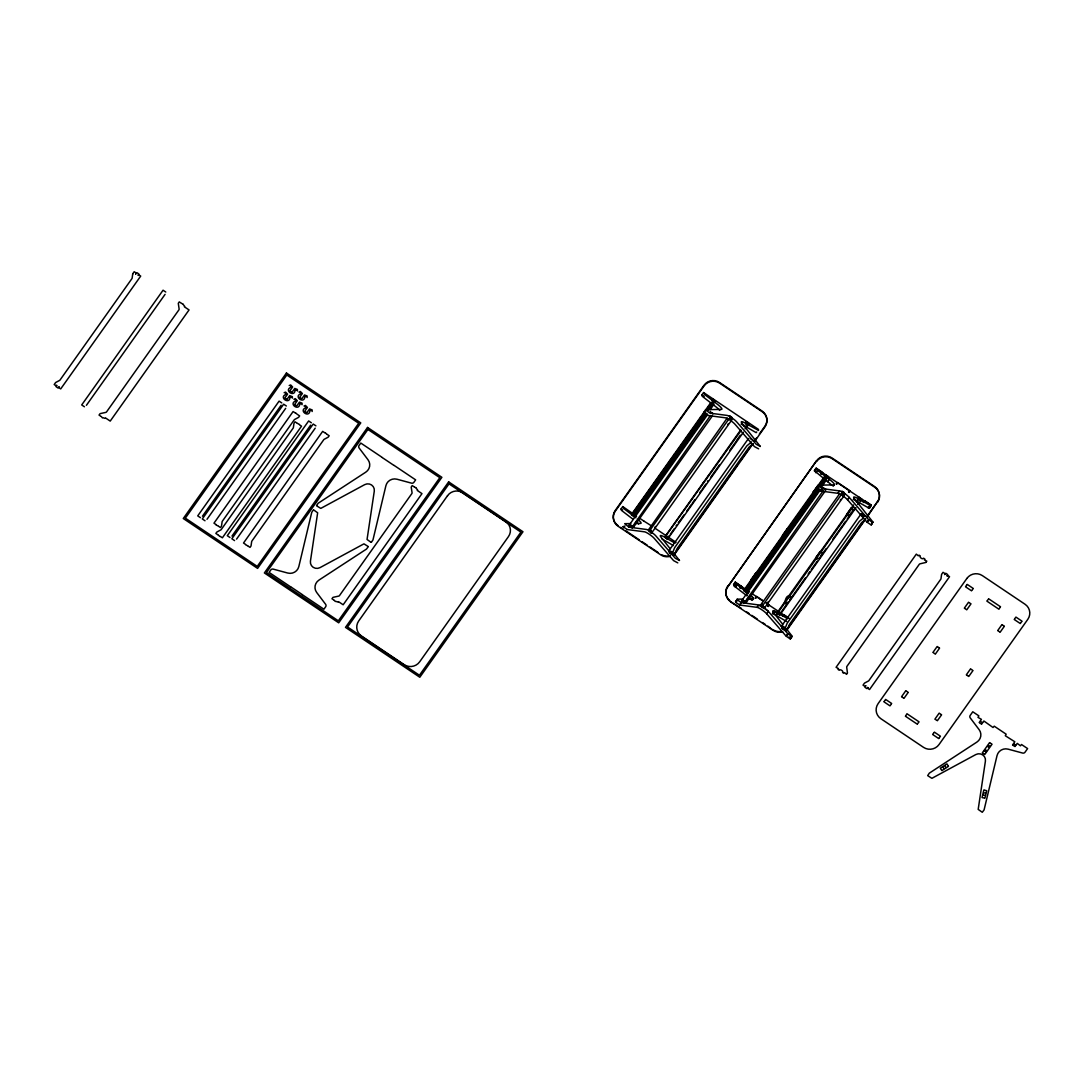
<?xml version="1.0" encoding="UTF-8"?>
<svg xmlns="http://www.w3.org/2000/svg" width="1084" height="1084" viewBox="0 0 1084 1084"><rect width="100%" height="100%" fill="white"/><g stroke="black" fill="none" stroke-linecap="round" stroke-linejoin="round"><path stroke-width="1.5" d="M871.008 505.212L869.354 508.342L871.008 505.212L864.91 501.12L863.962 502.461M871.048 505.957L858.311 498.762A8.902 1.518 35.3 0 0 854.192 498.423L853.244 499.765M132.709 274.089L132.153 278.032A1.477 1.45 -6.3 0 1 131.896 278.656L60.054 379.983A1.477 1.45 -6.3 0 1 59.539 380.443L55.948 382.354A1.477 1.45 -6.3 0 0 55.433 382.801L54.2 384.549L56.056 385.796L56.476 385.199M292.328 398.18L292.395 396.73L289.699 395.579L287.206 399.088M297.395 391.012L297.382 389.468L294.78 388.424L292.287 391.934M302.07 404.711L302.057 403.167L299.455 402.123L296.962 405.633M307.138 397.557L307.124 396.012L304.523 394.969L302.029 398.478M312.178 411.5L312.165 409.955L309.563 408.912L307.07 412.421M982.036 797.553L983.825 790.019M984.922 798.19L986.725 790.656M679.14 521.824L684.099 514.792M705.928 484.033L702.283 489.155M750.968 580.225L782.662 535.496M761.767 606.213L767.973 610.983L787.811 633.747L792.038 636.593L790.385 638.964L789.111 636.836M823.732 477.529L786.849 529.182L788.461 529.832M779.952 614.398L779.301 615.17M790.209 596.756L788.84 595.834L820.222 551.58L821.293 552.298M788.84 595.834C785.019 595.875 783.529 606.769 787.323 603.07M825.954 477.448L826.902 475.605L825.927 476.987M821.997 552.325L820.629 551.404L853.569 504.941M844.057 494.629L844.626 493.925L841.794 492.692M853.42 510.266L854.693 508.423M858.121 499.033L860.737 500.496L860.452 501.35M860.669 500.591L861.495 498.83L860.127 500.767M670.278 551.187L669.37 552.501L670.02 553.341M672.527 552.461L671.606 553.788L672.351 554.723L673.449 553.396L673.706 555.306L674.939 553.558A1.477 0.732 -60.3 0 0 675.278 552.962L676.755 549.276A1.477 0.732 -60.3 0 1 677.08 548.667L748.922 447.34A1.477 0.732 -60.3 0 1 749.356 446.865L752.039 444.697A1.477 0.732 -60.3 0 0 752.472 444.223L752.879 443.654M782.811 626.701L781.903 628.029L782.648 628.977L786.239 630.82L787.472 629.086A1.477 0.732 -60.3 0 0 787.811 628.476L789.288 624.791A1.477 0.732 -60.3 0 1 789.613 624.194L861.455 522.854A1.477 0.732 -60.3 0 1 861.888 522.38L864.571 520.212A1.477 0.732 -60.3 0 0 865.005 519.737L865.615 518.884M869.354 508.342L856.617 501.147A8.902 1.518 35.3 0 0 854.707 500.117M705.359 410.308L710.237 403.383M755.833 573.341L757.228 574.181M789.22 595.739L790.615 596.579M651.62 532.312L651.118 533.003M777.526 612.758L787.607 618.707M863.379 517.61L862.769 518.464A1.477 0.732 -60.3 0 1 862.336 518.938L859.653 521.106A1.477 0.732 -60.3 0 0 859.219 521.58L787.377 622.907A1.477 0.732 -60.3 0 0 787.052 623.517L785.575 627.202A1.477 0.732 -60.3 0 1 785.236 627.812L784.003 629.547L783.271 628.625L783.759 627.663L785.372 628.977M743.651 601.024L744.965 601.972M652.758 531.377L730.751 421.405M765.263 606.945L843.216 497.014M820.046 490.253L741.591 600.861L744.898 603.192L745.955 601.932L744.451 601.01M654.885 527.407L655.468 526.485M767.418 602.921L768 602.013M787.038 603.896L786.239 604.967M843.921 494.114L844.165 493.708M858.271 498.911L857.959 499.792M707.595 414.603L629.059 525.333L632.365 527.678L633.422 526.418M761.496 606.484L758.908 604.98L741.497 602.663L739.844 605.062L757.066 607.338A6.531 1.111 35.3 0 1 761.781 609.75A6.531 1.111 35.3 0 1 766.673 613.788L786.103 636.105L787.797 633.72M712.283 400.958L713.15 399.278L712.174 400.646M648.544 530.13C648.909 528.382 652.798 531.174 650.983 531.77A6.531 1.111 35.3 0 0 646.227 529.439L629.005 527.163M674.451 528.477L670.318 534.236M679.045 522L678.218 522.705M719.803 410.47A8.902 1.518 35.3 0 0 715.128 406.202L702.242 396.297L701.917 394.942L703.597 392.557L758.434 429.359L758.543 430.416L745.697 423.438L746.524 421.676L745.562 423.045M753.637 581.539L752.892 581.566M762.608 605.658L841.008 495.076M762.689 605.549L761.347 604.14L839.788 493.505M779.843 614.411L777.431 613.341M783.691 628.029L786.659 630.224L785.954 629.248L786.239 630.82M744.017 590.563L746.469 592M817.851 486.459L818.515 486.16M827.349 477.963L828.122 476.432L827.146 477.8M761.591 605.97L761.225 606.484M650.115 530.09L728.475 419.562M847.458 673.069L846.726 667.351A1.477 1.45 -6.3 0 1 846.983 666.294L919.218 564.398A1.477 1.45 -6.3 0 1 920.14 563.802L925.899 562.433M762.472 605.848L761.659 606.986L763.421 607.582M849.002 516.54L847.173 519.033M165.08 294.347L86.408 405.308M281.095 405.267L202.437 516.228M285.675 408.343L207.003 519.29M310.647 425.104L231.976 536.065M315.214 428.166L236.556 539.127M631.484 515.036L704.722 412.259M779.83 614.425C763.719 607.176 782.594 611.986 775.778 615.17A8.902 1.518 35.3 0 0 773.299 613.883M711.47 402.692L705.684 410.89M705.941 413.072L632.582 515.862M712.689 403.519L707.866 410.348M713.909 404.332L710.047 409.793M707.161 413.898L633.801 516.675M744.125 426.12L744.6 425.443M740.995 430.565L664.844 537.298L675.075 543.179M746.32 428.099L747.526 426.391M743.434 432.204L667.337 539.453M824.477 477.529L744.058 590.943M818.474 488.599L745.277 591.756L746.497 592.582L819.694 489.412M820.398 485.862L825.466 478.694M826.442 479.86L821.618 486.675M856.414 501.987L857.634 500.252M853.528 506.079L777.662 613.029M858.853 503.626L859.571 502.597M855.967 507.719L779.87 614.98M56.964 385.525L56.124 386.717L58.008 387.991L58.861 386.785M138.007 275.16L138.86 273.967L136.963 272.694L135.73 273.981M59.349 387.123L58.915 387.72L60.704 388.912L140.703 276.081L138.915 274.889L138.495 275.485M101.395 416.663L102.37 417.801M181.638 303.466L183.06 304.008M105.202 418.424L102.953 417.706M184.687 306.311L183.25 304.55M286.027 394.359C278.222 397.232 289.767 405.321 290.051 397.056M291.095 387.205C283.303 390.104 294.834 398.167 295.119 389.901M285.078 397.665L287.572 394.142L285.593 392.137L284.143 392.679M290.146 390.511L292.639 386.988L290.675 384.969L289.211 385.525M295.769 400.904C287.978 403.817 299.509 411.852 299.794 403.6M300.851 393.736C293.059 396.622 304.577 404.711 304.875 396.446M294.821 404.21L297.314 400.687L295.295 398.655L293.886 399.224M299.902 397.056L302.395 393.533L300.376 391.5L298.967 392.069M216.068 524.954L218.128 525.984M295.566 412.828L297.287 414.345M305.891 407.692C298.1 410.592 309.618 418.641 309.916 410.389M304.943 410.999L307.436 407.476L305.458 405.457L304.008 406.012M218.209 535.008L219.93 536.512M297.368 423.37L299.428 424.4M245.621 544.778L247.68 545.808M325.119 432.665L326.826 434.169M313.317 510.022L311.758 512.312L298.818 566.593A8.902 8.672 -6.3 0 1 287.734 573.043L273.236 569.127A2.222 2.168 -6.3 0 0 270.797 569.994L269.089 572.406L290.539 586.81M316.569 505.442L318.208 503.206L365.769 472.163A8.902 8.672 -6.3 0 0 368.032 459.792L359.116 447.99A2.222 2.168 -6.3 0 1 359.089 445.47L360.796 443.058L382.259 457.462M368.154 546.824L366.5 549.06L318.953 580.103A8.902 8.672 -6.3 0 0 316.691 592.474L325.593 604.276A2.222 2.168 -6.3 0 1 325.634 606.796L323.926 609.208L302.463 594.804M371.406 542.23L372.964 539.954L385.904 485.673A8.902 8.672 -6.3 0 1 396.988 479.223L411.486 483.139A2.222 2.168 -6.3 0 0 413.925 482.272L415.633 479.86L394.183 465.456M334.319 600.346L335.308 601.498M414.576 487.163L415.999 487.692M338.14 602.108L335.891 601.403M417.625 489.995L416.188 488.234M632.812 519.101L621.389 510.32L621.064 508.965L622.758 506.58L636.565 516.16M631.593 514.304L669.763 460.456M700.427 417.204L674.438 453.939M641.62 502.312L643.3 499.927M672.365 458.952L671.348 460.768M672.893 458.207L675.007 455.226M702.5 416.446L704.085 414.21M632.799 515.13L634.75 512.393M650.427 490.28L656.294 481.987M661.199 475.09L664.126 470.944M677.541 452.028L682.364 445.226M683.963 442.963L685.576 440.7M695.223 427.096L698.435 422.557M699.234 421.432L700.847 419.156M707.567 409.684L709.505 406.947M713.394 401.459L714.37 400.091L713.597 401.622M641.145 505.523L641.674 504.778M642.202 504.033L642.731 503.288M643.259 502.542L644.844 500.307M672.527 461.256L673.056 460.51M673.584 459.765L674.112 459.02M675.698 456.784L676.226 456.039M704.248 416.513L704.776 415.768M705.305 415.023L705.833 414.278M634.018 515.943L634.994 514.575M635.969 513.206L640.82 506.363M646.592 498.22L648.246 495.889M649.072 494.724L651.552 491.228M652.378 490.063L654.858 486.567M657.338 483.071L658.991 480.74M659.817 479.575L662.283 476.079M663.11 474.914L665.59 471.418M670.549 464.426L672.202 462.096M677.961 453.979L679.56 451.716M683.584 446.052L685.183 443.776M686.795 441.513L692.419 433.586M696.443 427.909L698.042 425.646M699.654 423.383L702.866 418.844M709.763 409.129L711.7 406.392M714.613 402.286C717.08 399.156 713.733 405.741 712.296 401.08M629.059 525.333L630.346 524.493L629.438 525.93L632.365 527.678M710.223 411.974L713.164 413.736M630.631 525.144L629.438 525.93M712.242 416.107L633.571 527.068L630.766 525.171M710.521 415.443L631.728 527.691M727.256 417.977L648.503 529.805M729.369 415.741L731.849 417.706M648.923 530.632L648.937 529.737M652.378 531.959L651.565 533.111L649.126 531.472L649.939 530.32M728.57 419.44L729.383 418.288L731.822 419.914L731.009 421.066M650.942 531.431L651.294 530.632M651.077 532.678L651.376 531.363M731.944 418.614L729.654 416.812M664.966 536.702L703.15 482.854M733.814 439.603L707.771 476.391M740.697 429.887L734.166 439.101M676.104 525.686L676.633 524.941M707.486 481.418L708.015 480.673M736.564 440.402L737.093 439.657M737.621 438.912L738.15 438.166M738.678 437.421L739.207 436.676M739.735 435.931L740.264 435.185M667.405 538.341L669.343 535.604M686.578 511.296L688.232 508.965M689.058 507.8L691.538 504.304M692.364 503.139L694.844 499.643M699.803 492.651L701.456 490.32M710.535 477.516L719.37 465.05M729.817 450.307L736.253 441.242M745.074 428.79L747.025 426.053M747.987 424.684C750.494 421.31 747.269 428.099 745.765 423.343A8.902 1.518 35.3 0 0 741.659 422.896L760.277 446.378M672.297 552.298L671.836 552.948L668.882 550.767L748.516 438.464M670.169 553.382L671.213 552.122L671.47 554.032L672.703 552.284A1.477 0.732 -60.3 0 0 673.042 551.688L674.519 548.003A1.477 0.732 -60.3 0 1 674.844 547.393L746.686 446.066A1.477 0.732 -60.3 0 1 747.12 445.592L749.803 443.424A1.477 0.732 -60.3 0 0 750.236 442.949L751.104 441.73M671.836 552.948L671.552 551.444M752.391 439.833L750.209 438.492M753.15 440.781L752.445 439.765M676.145 551.39L680.766 544.859M681.687 543.558L719.613 490.076M720.535 488.776L725.169 482.244M726.09 480.944L737.188 465.293M739.966 461.377L751.984 444.413M754.762 440.497L756.605 437.895M759.383 433.979L764.938 426.147A11.125 10.84 -6.3 0 0 762.133 411.08L719.491 382.449A11.125 10.84 -6.3 0 0 704.004 385.267L615.211 510.496A11.125 10.84 -6.3 0 0 618.015 525.577M752.987 443.776L676.213 552.054A11.125 10.84 -6.3 0 1 674.112 554.276M754.83 441.161L765.006 426.811A11.125 10.84 -6.3 0 0 762.215 411.744L719.559 383.113A11.125 10.84 -6.3 0 0 704.085 385.931L615.292 511.16A11.125 10.84 -6.3 0 0 618.083 526.241L660.739 554.859A11.125 10.84 -6.3 0 0 670.169 556.322M782.702 631.837A11.125 10.84 -6.3 0 1 773.271 630.387L730.616 601.755A11.125 10.84 -6.3 0 1 727.825 586.674L816.537 460.781A11.125 10.84 -6.3 0 1 832.024 457.976L874.666 486.594A11.125 10.84 -6.3 0 1 877.471 501.675L867.363 516.689M727.825 586.674L816.537 460.781M745.521 589.276L735.291 582.094L733.597 584.479L735.508 585.766M746.822 595.739L733.922 585.834L735.331 582.433L741.415 586.525L740.358 588.016M822.62 472.8L816.171 468.41L814.477 470.795L827.661 481.716A8.902 1.518 35.3 0 1 831.482 485.009M733.705 585.482L735.291 582.094M814.558 471.472L816.171 468.41M734.993 586.783C739.396 585.834 733.258 581.431 736.686 584.398L748.407 593.504M815.846 472.759L817.526 470.375L816.252 469.087M740.006 588.124L741.388 586.187M821.171 473.654L822.228 472.163L816.13 468.085L814.45 470.47L815.588 471.228M821.103 474.142L822.363 472.624M740.738 588.111L741.781 586.823L740.887 588.355M821.469 474.236L822.526 472.746M821.835 474.182L822.783 472.841L837.105 482.461L836.157 483.803M752.337 580.455L751.239 579.398L755.467 573.436L756.835 574.357M783.569 536.092L782.621 535.144L786.849 529.182M814.694 493.139L813.285 491.892L818.068 485.158L834.057 484.914L833.108 486.255M737.174 599.222L735.548 602.162L737.215 599.181L743.217 599.086M743.638 590.509L750.914 580.238L751.822 580.861M782.662 535.469L786.889 529.507L788.258 530.428M824.518 476.432L825.683 474.792L824.856 476.391L827.404 478.491L824.965 476.852M735.67 602.298L737.499 600.008L741.456 602.65M753.299 579.032L756.727 574.588M786.483 532.23L783.854 536.038M787.011 531.485L788.258 530.184M815.033 491.96L815.561 491.215M816.089 490.469L816.618 489.724M760.995 568.558L767.851 558.897M771.767 553.368L777.648 545.089M781.564 539.561L783.515 536.797M789.274 528.68L791.672 525.279M792.485 524.155L794.084 521.878M802.133 510.55L804.531 507.149M805.344 506.011L806.943 503.748M808.556 501.486L810.168 499.209M810.967 498.084L812.58 495.808M819.125 486.567L820.1 485.198M745.114 591.376L745.277 591.756M753.678 581.038L754.207 580.292M754.992 579.181L755.792 578.057M757.106 576.2L757.906 575.076L753.705 581.376M786.374 534.913L787.174 533.789M787.431 533.423L787.96 532.678M816.252 492.786L815.764 493.87L819.138 489.087M816.78 492.028L817.309 491.282M817.837 490.537L818.637 489.426M746.551 591.457L753.353 581.878M764.166 566.62L757.486 575.103M765.738 564.412L773.99 552.759M776.889 548.694L789.328 531.146M789.68 530.632L798.529 518.166M808.976 503.437L815.398 494.358M823.257 483.274L825.209 480.537M741.591 600.861L742.879 600.021L741.957 601.444L744.898 603.192M741.266 602.541L739.573 604.926L735.806 602.392M822.715 487.543L825.534 489.467M743.096 600.753L741.957 601.444M746.93 595.59L747.459 594.845M827.661 481.716L829.355 479.331L817.526 470.375M823.352 490.537L744.518 602.609L742.215 600.848M744.261 603.205L745.047 601.891M825.005 489.304L825.751 489.182M743.204 600.834L746.104 602.596L825.669 490.361M752.269 600.279L753.61 598.382L750.792 595.197M755.318 597.826L756.266 596.485L751.768 593.463M755.792 597.84L756.74 596.498L763.448 600.997M836.645 483.816L837.593 482.475L849.517 490.483L848.555 491.824M755.833 598.178L756.74 596.498M836.672 484.155L837.634 482.814L849.91 491.12M757.066 607.338C759.708 601.972 765.385 609.262 768.353 611.403L766.673 613.788M837.905 493.315L839.599 490.93A6.531 1.111 35.3 0 1 844.314 493.342A6.531 1.111 35.3 0 1 849.206 497.38L868.636 519.697L866.943 522.082L847.512 499.765A6.531 1.111 35.3 0 0 842.62 495.727A6.531 1.111 35.3 0 0 837.905 493.315L820.683 491.038L822.377 488.654L839.599 490.93M841.889 491.296L844.355 493.261M763.692 607.447L761.076 605.644L761.496 604.506L762.784 605.699M841.103 494.954L841.916 493.803L844.355 495.442L843.542 496.594M844.368 492.922L842.092 491.391L844.341 492.583M764.911 607.487L763.949 608.531M767.716 605.848L768.664 604.506L766.429 603.002M767.757 606.173L768.664 604.506M848.596 492.15L849.653 490.93M768.271 606.525L769.22 605.184L779.965 612.392M849.111 492.502L850.073 491.16L864.395 500.767L863.23 502.407M847.512 499.765L849.206 497.38M772.391 613.788C774.22 612.826 771.7 609.628 773.339 612.446L782.662 624.181M817.404 558.788L815.995 557.542L820.222 551.58M847.918 515.442L846.658 514.29L850.899 508.328L852.566 509.453M777.499 612.23L788.881 596.173L789.789 596.783M858.081 498.559L859.056 497.19L856.617 501.147M787.58 602.69L788.109 601.945M789.694 599.709L790.222 598.964M790.751 598.219L791.279 597.474M818.962 558.436L819.49 557.691M821.076 555.455L821.875 554.331M822.133 553.951L822.661 553.206M849.097 515.93L849.626 515.185M850.154 514.439L851.211 512.949M852.539 511.079L853.325 509.968L849.138 516.255M779.938 613.869L785.859 605.509M789.626 600.197L791.32 597.812M791.672 597.298L794.613 593.165M794.979 592.636L805.371 577.975M808.19 574.005L809.856 571.661M811.252 569.696L817.282 561.173M819.314 558.314L822.891 553.355M823.054 553.043L826.279 548.504M832.702 539.439L839.138 530.361M839.937 529.236L842.349 525.835M843.149 524.697L845.561 521.296M857.607 504.304L859.043 502.285M782.499 616.281L783.556 614.791L780.832 612.975M782.973 616.295L784.03 614.804L788.596 617.88M863.718 502.434L864.883 500.794L870.967 504.873L869.91 506.363M783.217 616.335L784.03 614.804M784.572 628.164L781.415 626.295L861.252 513.681M862.485 514.372L865.642 516.35M868.203 507.908L869.896 505.523M782.648 628.977C784.897 627.88 781.022 625.658 784.288 627.717M784.369 628.463L784.003 627.08M863.406 515.076L865.737 516.228M869.598 506.811L868.514 506.756M785.575 629.276L784.884 630.251L784.139 629.303L784.979 628.11L785.737 629.059M786.577 629.126A11.125 10.84 -6.3 0 0 788.678 626.904L798.854 612.555M800.697 609.94L804.396 604.723M806.252 602.121L816.415 587.772M819.192 583.856L849.721 540.808M850.642 539.507L855.262 532.976M856.197 531.675L864.517 519.941M867.295 516.025L877.471 501.675M786.645 629.79A11.125 10.84 -6.3 0 0 788.745 627.568L865.52 519.29M788.068 633.95L786.374 636.335L790.155 638.869L791.835 636.484M790.317 638.395L791.97 635.929L787.309 630.048M847.363 673.191L846.55 674.343L844.585 672.649L843.813 673.299L842.593 672.486C844.029 671.186 839.761 668.679 839.273 670.251L838.054 669.438L838.447 668.571L836.076 667.31L916.319 554.127L918.297 555.807L919.069 555.171L920.289 555.984C919.042 557.176 922.755 559.967 923.609 558.219L924.828 559.032L924.476 559.967L926.806 561.16L925.993 562.311M867.701 687.391L866.848 688.584L864.964 687.31L865.75 685.738M946.847 575.753L947.701 574.561L945.804 573.287L944.625 574.601L944.896 573.558L943.039 572.311L941.806 574.059A1.477 1.45 -6.3 0 0 941.549 574.683L940.993 578.626A1.477 1.45 -6.3 0 1 940.736 579.263L868.894 680.589A1.477 1.45 -6.3 0 1 868.379 681.037L864.788 682.947A1.68 1.626 -6.3 0 0 864.233 683.476L863.04 685.142L864.896 686.389L865.709 685.711M868.189 687.717L867.756 688.313L869.544 689.519L949.543 576.688L947.755 575.482L947.335 576.078M884.273 701.294L885.249 699.912M965.83 586.254L966.806 584.886M890.37 705.372L891.346 704.004M971.928 590.346L972.904 588.978M901.549 696.714L905.777 690.752M932.931 652.446L937.172 646.484M964.326 608.192L968.554 602.216M903.988 698.353L908.216 692.391M935.37 654.086L939.598 648.124M966.752 609.818L970.993 603.856M905.736 715.684L906.698 714.315M987.294 600.658L988.269 599.289M917.66 723.692L918.622 722.31M999.218 608.652L1000.193 607.284M934.936 719.112L939.164 713.15M966.318 674.844L970.546 668.882M997.7 630.59L1001.928 624.628M937.362 720.752L941.603 714.79M968.757 676.484L972.985 670.522M1000.139 632.216L1004.367 626.254M933.012 734.004L933.988 732.621M1014.583 618.964L1015.545 617.595M939.11 738.082L940.085 736.714M1020.667 623.056L1021.643 621.688M979.164 722.567L980.139 721.185L982.578 722.825L981.603 724.193M980.505 720.684L981.44 719.356L977.985 717.364L978.866 715.874L972.768 711.781L970.221 715.399A2.222 2.168 -6.3 0 0 970.248 717.906L979.164 729.708A8.902 8.672 -6.3 0 1 976.901 742.079L929.34 773.136L927.674 775.629L931.888 778.326L975.817 754.559A6.531 6.369 -6.3 0 1 985.424 761.009L978.188 809.396L982.28 812.282L984.096 809.87L997.036 755.589A8.902 8.672 -6.3 0 1 1008.12 749.152L1022.619 753.055A2.222 2.168 -6.3 0 0 1025.044 752.188L1027.605 748.583L1021.507 744.505L1020.464 745.819L1017.253 743.394L1016.318 744.708M982.944 722.31L983.879 720.995L993.025 727.5L994.231 726.185L1006.155 734.193L1005.315 735.751L1014.814 741.768L1013.879 743.082M982.307 752.865L989.584 742.608M984.746 754.505L992.023 744.247M1012.551 744.965L1013.526 743.583L1015.965 745.223L1014.976 746.591M727.703 424.589L728.299 423.858M840.236 500.117L840.832 499.385M748.407 597.067L748.461 596.999A8.902 1.518 35.3 0 1 751.497 600.021M700.494 417.191L705.02 410.741M702.988 418.749L703.191 418.004M748.136 425.077L745.765 423.343M703.231 482.8L707.73 476.391M813.027 492.705L814.49 493.748M814.247 493.518L814.504 492.705M846.401 515.103L847.105 515.645M784.355 602.623L785.358 603.354M669.804 460.456L674.356 453.993M815.71 558.382L816.726 559.114M940.275 768.217L946.874 763.908M941.915 770.616L948.514 766.32M393.926 465.402L382.395 457.665M290.797 586.851L302.328 594.601M818.366 487.515L816.401 488.139M630.685 523.572L624.682 523.667L628.964 527.149M634.682 523.504L640.685 523.409A8.902 1.518 35.3 0 0 637.961 519.426M630.671 525.32L633.571 527.068M624.994 526.025L623.015 526.648M747.215 599.032L753.57 598.815L750.494 594.94M735.521 601.566L736.524 601.552M627.311 529.548L644.533 531.824A6.531 1.111 35.3 0 1 649.248 534.236A6.531 1.111 35.3 0 1 654.14 538.26L673.584 560.618L677.798 562.881M984.448 790.155L986.101 790.521M983.825 792.783L985.478 793.149M983.296 794.965L984.963 795.344M982.646 797.689L984.313 798.054M295.458 389.793L296.366 390.064M305.2 396.324L306.122 396.608M290.377 396.947L291.298 397.218M300.132 403.478L301.04 403.763M310.241 410.267L311.162 410.551M644.181 521.309L640.156 518.558M627.162 529.48L623.043 526.688M756.578 596.756L763.407 601.281M783.908 615.102L788.949 618.408M862.254 513.938L862.742 514.006M863.379 515.076L864.084 515.469L863.745 514.846M668.882 550.767L671.118 552.041M669.37 552.501L672.974 554.371M670.115 553.45L673.706 555.306M783.244 626.498L781.835 625.698L784.233 627.541M781.415 626.295L783.651 627.568M781.903 628.029L785.507 629.899M673.381 545.564L663.245 539.656A8.902 1.518 35.3 0 0 661.945 538.924M775.778 615.17L786.645 621.511M816.618 461.445A11.125 10.84 -6.3 0 1 832.092 458.64L874.747 487.258A11.125 10.84 -6.3 0 1 877.539 502.339M713.191 399.657L715.63 401.297M746.564 422.055L749.003 423.695M825.723 475.171L828.162 476.811M859.097 497.57L861.536 499.209M858.338 499.25L860.777 500.889M701.917 394.942L702.676 395.457M703.435 395.972L704.194 396.473M729.559 415.863L731.998 417.503M729.695 417.11L732.134 418.736M842.227 492.624L844.666 494.263L843.826 494.494M841.36 494.575L843.799 496.215M967.172 584.371L973.256 588.463M988.622 598.774L1000.546 606.783M1015.911 617.081L1022.009 621.173M851.292 508.152L852.512 508.965M852.607 509.778L850.899 508.328M965.478 586.769L971.576 590.848M986.928 601.159L998.852 609.167M1014.217 619.479L1020.315 623.557M813.285 491.892L814.653 492.813M846.658 514.29L848.189 515.307M969.069 602.568L970.465 603.517M1002.443 624.967L1003.852 625.915M964.841 608.531L966.237 609.479M998.215 630.929L999.624 631.877M787.241 529.006L788.61 529.927M820.263 551.905L821.184 552.528M782.621 535.144L783.989 536.065M815.995 557.542L817.377 558.463M782.269 536.011L783.19 536.634M937.687 646.836L939.083 647.771M971.061 669.234L972.456 670.169M933.459 652.798L934.855 653.733M966.833 675.197L968.229 676.131M979.679 722.906L981.088 723.855M1013.066 745.304L1014.461 746.253M756.876 574.696L755.467 573.436M751.239 579.398L752.486 580.55M784.613 601.81L785.981 602.718M990.099 742.946L991.508 743.895M988.472 745.264L989.868 746.199M906.305 691.091L907.701 692.039M939.679 713.502L941.075 714.437M987.619 746.456L989.028 747.391M985.315 749.708L986.711 750.656M651.66 525.984L644.248 521.309M654.641 527.976L676.064 542.352M749.518 591.959L744.938 589.71L744.844 588.815M766.063 603.056L768.705 604.831M984.462 750.9L985.871 751.849M667.297 539.073L664.966 537.285A8.902 1.518 35.3 0 0 660.82 536.919L670.129 548.667M902.078 697.066L903.473 698.001M935.451 719.464L936.847 720.399M621.064 508.965L622.595 509.995M733.638 584.818L736.077 586.458M761.347 604.14L762.716 605.062M982.836 753.217L984.231 754.152M763.908 606.891L761.483 605.062L764.654 607.853M761.496 605.631L762.404 606.241M761.483 606.755L764.044 608.124M761.51 607.094L762.282 607.609M885.601 699.41L891.698 703.502M907.064 713.814L918.988 721.809M934.354 732.12L940.438 736.212M883.921 701.795L890.005 705.887M905.37 716.199L917.294 724.193M932.66 734.505L938.744 738.597M620.671 527.366L623.341 529.155M626.01 530.943L639.33 539.886M641.999 541.675L647.338 545.252M649.993 547.041L657.988 552.406M741.199 608.246L730.616 601.755M746.537 611.823L749.207 613.612M751.862 615.4L757.201 618.978M762.526 622.568L765.196 624.357M767.865 626.145L773.271 630.387M165.771 292.03L163.061 290.214L81.706 404.942L84.416 406.771M181.15 303.141L179.28 301.88L178.291 303.317L179.104 308.886A1.477 1.45 -6.3 0 1 178.86 309.929L106.611 411.825A1.477 1.45 -6.3 0 1 105.69 412.421L100.107 413.627L99.037 415.077L100.907 416.324M184.348 306.786L189.05 309.929L110.229 421.093L105.541 417.95M290.227 391.08L291.704 392.069M299.97 397.625L301.46 398.614M285.146 398.234L286.637 399.237M294.902 404.779L296.379 405.768M305.01 411.568L306.501 412.557M414.088 486.824L412.218 485.578L411.215 487.068L412.042 492.57A1.477 1.45 -6.3 0 1 411.798 493.627L339.549 595.509A1.477 1.45 -6.3 0 1 338.628 596.119L332.991 597.352L331.961 598.761L333.831 600.021M417.286 490.469L421.974 493.627L343.167 604.777L338.479 601.634M281.799 402.95L279.089 401.134L197.735 515.876L200.445 517.691M286.366 406.012L283.656 404.197L202.302 518.938L205.012 520.754M311.352 422.774L308.642 420.958L227.288 535.699L229.998 537.515M315.918 425.849L313.208 424.034L231.854 538.762L234.564 540.591M295.146 412.909L293.114 411.541L213.968 523.179L216.001 524.548M297.775 414.671L299.631 415.917L298.818 417.055A1.477 1.45 -6.3 0 1 298.303 417.516L294.712 419.427A1.477 1.45 -6.3 0 0 294.198 419.874L222.355 521.201A1.477 1.45 -6.3 0 0 222.098 521.838L221.542 525.781A1.477 1.45 -6.3 0 1 221.285 526.404L220.472 527.556L218.616 526.309M324.699 432.746L322.666 431.378L243.521 543.016L245.54 544.371M327.314 434.494L329.184 435.741L328.371 436.893A1.477 1.45 -6.3 0 1 327.856 437.34L324.265 439.264A1.477 1.45 -6.3 0 0 323.75 439.711L251.908 541.038A1.477 1.45 -6.3 0 0 251.651 541.661L251.082 545.604A1.477 1.45 -6.3 0 1 250.838 546.241L250.025 547.379L248.168 546.133M296.88 423.045L295.024 421.798L294.211 422.95A1.477 1.45 -6.3 0 0 293.954 423.573L293.385 427.516A1.477 1.45 -6.3 0 1 293.141 428.139L221.299 529.48A1.477 1.45 -6.3 0 1 220.784 529.927L217.193 531.837A1.477 1.45 -6.3 0 0 216.678 532.285L215.865 533.436L217.721 534.683M299.496 424.806L301.528 426.175L222.383 537.799L220.35 536.444M316.65 505.835L320.783 508.396L364.685 484.643A6.531 6.369 -6.3 0 1 374.292 491.093L367.056 539.453L370.985 542.312M313.723 509.954L317.653 512.8L310.43 561.173A6.531 6.369 -6.3 0 0 320.024 567.623L363.939 543.856L368.072 546.431M635.983 517.84L623.666 508.491L622.758 506.58M822.81 487.421L825.1 489.182M710.277 411.906L712.567 413.668M745.236 600.997L746.524 601.999L744.301 602.027L742.012 600.265L743.068 600.59M743.814 600.821L746.104 602.596M629.682 525.333L631.986 527.095M135.635 273.886L136.056 272.965L134.199 271.718L133.007 273.385A1.68 1.626 -6.3 0 0 132.695 274.089M300.241 392.665L300.837 393.397M290.498 386.121L291.095 386.853M305.281 406.608L305.878 407.34M295.173 399.82L295.769 400.552M285.417 393.275L286.013 394.007M854.192 498.423L872.81 521.905L871.224 524.941L872.864 521.987M861.902 515.198L862.647 516.147M862.837 516.39L863.582 517.312M674.776 554.534L679.438 560.401M947.226 764.423L948.161 765.805M944.909 765.927L945.858 767.309M942.999 767.174L943.947 768.556M940.614 768.732L941.562 770.114M823.989 477.177L824.097 478.085M780.656 612.853L780.751 613.747L778.217 611.213M760.331 446.472L756.104 444.183L736.673 421.852A6.531 1.111 35.3 0 0 731.781 417.828A6.531 1.111 35.3 0 0 727.066 415.416L709.844 413.139L705.494 409.671L721.524 409.386A8.902 1.518 35.3 0 0 716.822 403.817L704.505 394.468L703.597 392.557M756.768 431.988L756.158 432.651L744.085 425.633A8.902 1.518 35.3 0 0 741.104 424.129M758.637 448.857L754.437 446.594L734.979 424.237A6.531 1.111 35.3 0 0 730.088 420.213A6.531 1.111 35.3 0 0 725.372 417.801L708.15 415.524L703.801 412.056M761.889 603.368L762.215 606.213M679.478 560.496L675.346 558.287L655.82 535.875A6.531 1.111 35.3 0 0 650.928 531.851M636.267 521.811A8.902 1.518 35.3 0 1 638.666 524.128M675.535 552.163A11.125 10.84 -6.3 0 1 674.831 552.908M670.102 555.658A11.125 10.84 -6.3 0 1 661.511 554.71M781.51 631.43A11.125 10.84 -6.3 0 1 774.044 630.238M729.749 600.509A11.125 10.84 -6.3 0 1 727.743 586.024M829.355 479.331A8.902 1.518 35.3 0 1 834.057 484.914M286.447 373.004L183.277 518.518L257.599 568.395L360.769 422.896L286.447 373.004M286.813 375.01L185.337 518.138L257.233 566.39L358.709 423.261L286.813 375.01M367.544 427.435L264.374 572.948L338.709 622.826L441.879 477.312L367.544 427.435M367.923 429.44L266.447 572.569L338.33 620.82L439.819 477.692L367.923 429.44M448.654 481.865L345.484 627.379L419.806 677.256L522.976 531.743L448.654 481.865M449.02 483.871L347.544 626.999L419.44 675.251L520.916 532.122L449.02 483.871M447.516 495.713L358.723 620.942A11.125 10.84 -6.3 0 0 361.514 636.023L404.169 664.641A11.125 10.84 -6.3 0 0 419.657 661.836L508.45 536.607A11.125 10.84 -6.3 0 0 505.645 521.526L463.003 492.895A11.125 10.84 -6.3 0 0 447.516 495.713M818.339 485.984L816.645 488.369L820.425 490.903L822.106 488.518L818.339 485.984M868.907 519.927L867.227 522.312L870.994 524.846L872.688 522.461L868.907 519.927M966.887 578.422L878.094 703.665A11.125 10.84 -6.3 0 0 880.899 718.733L923.541 747.364A11.125 10.84 -6.3 0 0 939.029 744.545L1027.822 619.316A11.125 10.84 -6.3 0 0 1025.017 604.235L982.375 575.618A11.125 10.84 -6.3 0 0 966.887 578.422"/></g></svg>
